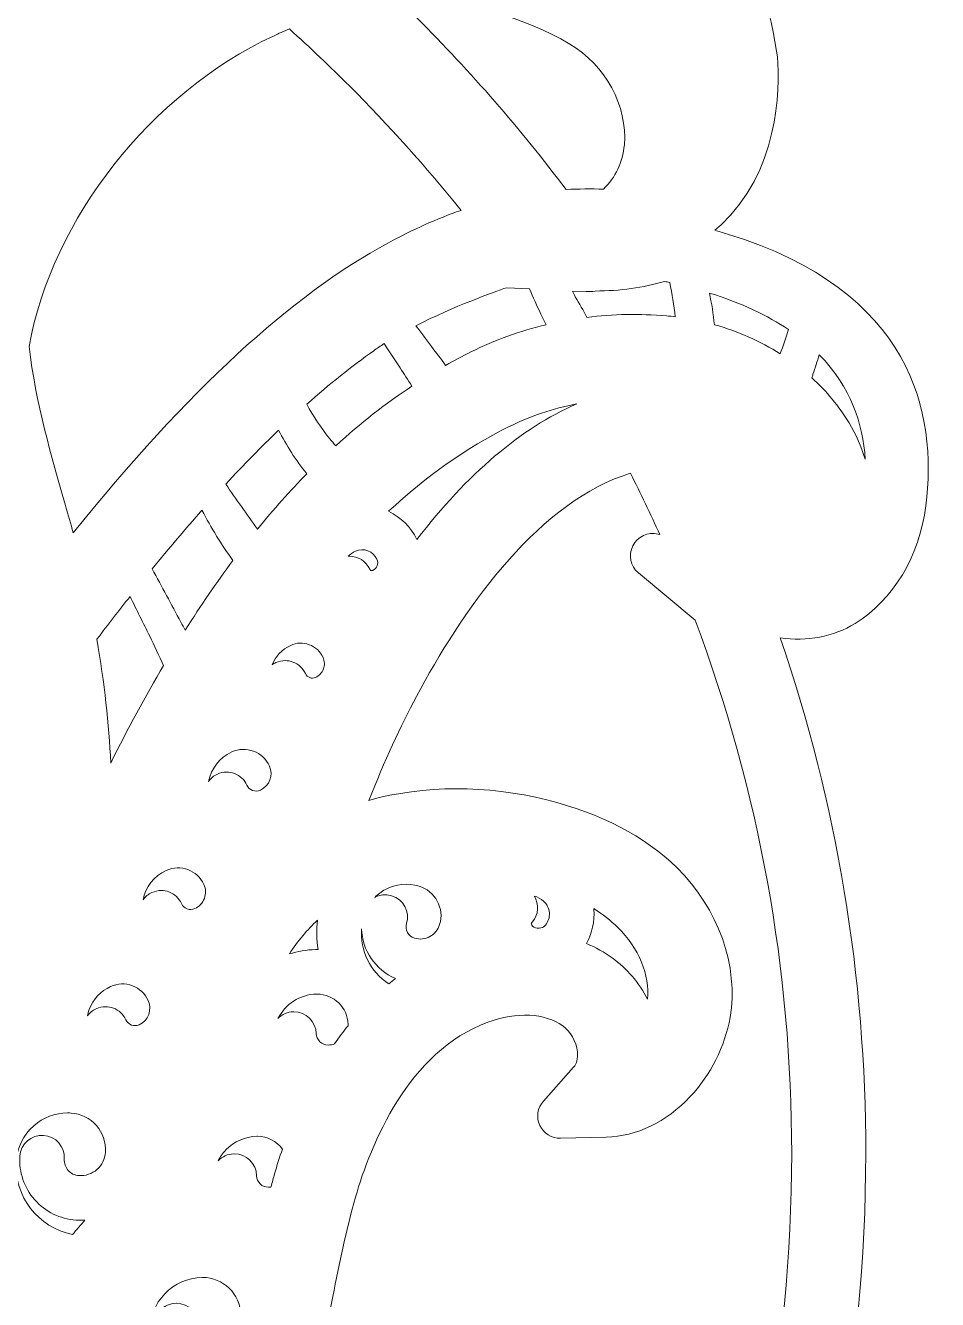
# Model space of a CAD drawing. Header units: millimetres. Extents: x 19 to 1318, y -340 to -7.
# Drawn here: x 908.6 to 990.5, y -194.4 to -80.1 of the extents above; entities that cross this region are included whole.
import ezdxf

# ---------------------------------------------------------------- set-up
doc = ezdxf.new("R2010")
doc.units = ezdxf.units.MM
doc.header["$MEASUREMENT"] = 0
doc.layers.add('Layer 2', color=7, linetype='Continuous')

msp = doc.modelspace()

# ---------------------------------------------------------------- linework, layer by layer
at = {"layer": 'Layer 2', "lineweight": 0}
for points, knots in [([(971.64, -98.78), (971.25, -98.66), (970.88, -98.55), (970.5, -98.44), (971.01, -98.02), (971.49, -97.56), (971.93, -97.07), (976.44, -92.08), (976.43, -84.77), (976.05, -82.37), (974.56, -72.98), (969.8, -65.55), (961.91, -60.29), (954.43, -55.29), (945.61, -53.33), (939.53, -52.56), (933.58, -51.8), (925.71, -51.06), (917.31, -51.92), (917.88, -50.19), (918.81, -48.5), (919.73, -46.85), (920.31, -45.8), (920.91, -44.71), (921.44, -43.57), (922.98, -40.25), (924, -36.8), (924.45, -33.31), (925.47, -25.43), (923.29, -18.18), (918.49, -13.43), (914.05, -9.06), (907.41, -6.75), (901.16, -7.43), (898.56, -7.71), (892.08, -9.43), (888.05, -19.36), (888.05, -19.36), (887.54, -20.6), (887.54, -20.6), (887.54, -20.6), (887.47, -20.85), (887.47, -20.85), (883.77, -17.5), (879.59, -15.16), (875.36, -14.06), (870.14, -12.71), (856.3, -9.12), (847.52, -20.87), (845.18, -24.01), (844.28, -29.14), (845.48, -32.54), (846.19, -34.56), (847.54, -35.94), (849.4, -36.52), (849.4, -36.52), (850.05, -36.7), (850.05, -36.7), (850.05, -36.7), (852.4, -37.33), (852.4, -37.33), (852.4, -37.33), (851.85, -34.55), (851.85, -34.55), (851.54, -32.96), (852.07, -31.28), (853.34, -29.83), (854.92, -28.03), (857.27, -26.96), (859.51, -27.06), (863.61, -27.24), (867.6, -30.35), (869.68, -34.98), (870.6, -37.04), (871.21, -39.43), (871.54, -42.27), (861.86, -40.22), (851.9, -39.19), (841.92, -39.19), (803.96, -39.19), (768.26, -53.97), (741.42, -80.82), (714.58, -107.66), (699.79, -143.35), (699.79, -181.32), (699.79, -219.28), (714.58, -254.97), (741.42, -281.82), (748.52, -288.92), (756.81, -295.71), (764.76, -300.94), (767.91, -305.49), (772.74, -309.26), (778.38, -311.56), (782.71, -313.32), (787.33, -314.31), (792.1, -314.49), (808, -320.43), (824.77, -323.45), (841.92, -323.45), (858.42, -323.45), (874.58, -320.65), (889.97, -315.14), (893.68, -314.59), (897.66, -313.5), (901.18, -312.07), (904.61, -310.67), (907.66, -308.63), (910.26, -306), (922.02, -299.53), (932.85, -291.39), (942.42, -281.82), (969.27, -254.97), (984.05, -219.28), (984.05, -181.32), (984.05, -165.43), (981.47, -149.85), (976.37, -135.02), (978.77, -135.38), (981.14, -134.93), (983.09, -133.73), (986.5, -131.64), (988.88, -127.69), (989.44, -123.17), (990.49, -114.86), (988.25, -103.89), (971.64, -98.78)], [0, 0, 0, 0, 1, 1, 1, 2, 2, 2, 3, 3, 3, 4, 4, 4, 5, 5, 5, 6, 6, 6, 7, 7, 7, 8, 8, 8, 9, 9, 9, 10, 10, 10, 11, 11, 11, 12, 12, 12, 13, 13, 13, 14, 14, 14, 15, 15, 15, 16, 16, 16, 17, 17, 17, 18, 18, 18, 19, 19, 19, 20, 20, 20, 21, 21, 21, 22, 22, 22, 23, 23, 23, 24, 24, 24, 25, 25, 25, 26, 26, 26, 27, 27, 27, 28, 28, 28, 29, 29, 29, 30, 30, 30, 31, 31, 31, 32, 32, 32, 33, 33, 33, 34, 34, 34, 35, 35, 35, 36, 36, 36, 37, 37, 37, 38, 38, 38, 39, 39, 39, 40, 40, 40, 41, 41, 41, 42, 42, 42, 42]), ([(943.78, -79.41), (943.6, -79.22), (943.4, -79.04), (943.22, -78.85), (943.36, -78.68), (943.48, -78.47), (943.55, -78.22), (943.57, -78.15), (943.58, -78.07), (943.6, -78), (948.46, -77.97), (953.2, -79.24), (957.48, -81.73), (960.67, -83.6), (962.69, -87.32), (962.38, -90.78), (962.24, -92.33), (961.59, -93.7), (960.5, -94.76), (959.39, -94.71), (958.27, -94.73), (957.16, -94.79), (953.08, -89.39), (948.59, -84.21), (943.78, -79.41)], [0, 0, 0, 0, 1, 1, 1, 2, 2, 2, 3, 3, 3, 4, 4, 4, 5, 5, 5, 6, 6, 6, 7, 7, 7, 8, 8, 8, 8]), ([(930.88, -81.01), (931.35, -80.79), (931.82, -80.58), (932.31, -80.38), (934.18, -82.06), (935.99, -83.78), (937.7, -85.49), (941.22, -89.01), (944.59, -92.76), (947.72, -96.66), (945.58, -97.4), (943.44, -98.36), (941.21, -99.56), (941.21, -99.56), (941.21, -99.56), (941.21, -99.56), (932.45, -104.3), (923.18, -112.83), (912.91, -125.61), (912.69, -124.81), (912.45, -123.99), (912.22, -123.19), (912.22, -123.19), (912.22, -123.18), (912.22, -123.18), (912.21, -123.16), (912.21, -123.15), (912.21, -123.15), (910.96, -118.82), (909.55, -113.92), (908.94, -108.89), (911.05, -97.36), (919.85, -86.17), (930.88, -81.01)], [0, 0, 0, 0, 1, 1, 1, 2, 2, 2, 3, 3, 3, 4, 4, 4, 5, 5, 5, 6, 6, 6, 7, 7, 7, 8, 8, 8, 9, 9, 9, 10, 10, 10, 11, 11, 11, 11]), ([(955.37, -106.92), (953.02, -107.48), (950.75, -108.29), (948.6, -109.36), (947.84, -109.74), (947.09, -110.15), (946.34, -110.57), (945.93, -109.98), (945.47, -109.42), (945.06, -108.87), (944.6, -108.25), (944.14, -107.63), (943.67, -107.01), (947.1, -105.26), (950.65, -104), (951.82, -103.6), (951.82, -103.6), (953.88, -103.69), (953.88, -103.69), (954.19, -104.46), (954.52, -105.22), (954.89, -105.97), (955.05, -106.29), (955.21, -106.61), (955.37, -106.92)], [0, 0, 0, 0, 1, 1, 1, 2, 2, 2, 3, 3, 3, 4, 4, 4, 5, 5, 5, 6, 6, 6, 7, 7, 7, 8, 8, 8, 8]), ([(957.97, -104.41), (957.88, -104.24), (957.8, -104.07), (957.72, -103.91), (957.72, -103.91), (958.94, -103.95), (958.94, -103.95), (959.2, -103.96), (959.46, -103.94), (959.76, -103.9), (962, -103.89), (964.09, -103.6), (965.98, -103.03), (966.14, -103.07), (966.29, -103.1), (966.45, -103.14), (966.66, -104.16), (966.83, -105.18), (966.95, -106.22), (966.69, -106.18), (966.42, -106.15), (966.15, -106.13), (963.75, -105.92), (961.36, -105.97), (959.02, -106.26), (958.71, -105.63), (958.31, -105.04), (957.97, -104.41)], [0, 0, 0, 0, 1, 1, 1, 2, 2, 2, 3, 3, 3, 4, 4, 4, 5, 5, 5, 6, 6, 6, 7, 7, 7, 8, 8, 8, 9, 9, 9, 9]), ([(976.38, -109.54), (974.58, -108.41), (972.58, -107.51), (970.46, -106.92), (970.38, -105.97), (970.21, -105.01), (970.01, -104.08), (972.91, -104.98), (975.25, -106.1), (977.12, -107.36), (976.87, -108.09), (976.62, -108.81), (976.38, -109.54)], [0, 0, 0, 0, 1, 1, 1, 2, 2, 2, 3, 3, 3, 4, 4, 4, 4]), ([(936.48, -117.78), (936.3, -117.58), (936.11, -117.37), (935.94, -117.16), (935.17, -116.19), (934.47, -115.15), (933.87, -114.06), (935.92, -112.24), (937.92, -110.64), (939.88, -109.26), (940.19, -109.04), (940.51, -108.83), (940.83, -108.62), (941.31, -109.35), (941.78, -110.07), (942.26, -110.8), (942.6, -111.32), (942.94, -111.88), (943.31, -112.43), (940.97, -113.98), (938.69, -115.76), (936.48, -117.78)], [0, 0, 0, 0, 1, 1, 1, 2, 2, 2, 3, 3, 3, 4, 4, 4, 5, 5, 5, 6, 6, 6, 7, 7, 7, 7]), ([(982.55, -115.74), (982.55, -115.74), (982.55, -115.74), (982.55, -115.74), (981.66, -114.25), (980.53, -112.89), (979.21, -111.69), (979.24, -111.58), (979.28, -111.47), (979.31, -111.36), (979.5, -110.79), (979.69, -110.21), (979.88, -109.63), (982.72, -112.52), (983.8, -115.85), (984, -118.98), (983.63, -117.84), (983.15, -116.75), (982.55, -115.74)], [0, 0, 0, 0, 1, 1, 1, 2, 2, 2, 3, 3, 3, 4, 4, 4, 5, 5, 5, 6, 6, 6, 6]), ([(951.97, -116.1), (953.9, -115.14), (955.96, -114.45), (958.1, -114.02), (953.08, -116.23), (948.27, -120.31), (943.76, -126.2), (943.22, -125.08), (942.31, -124.19), (941.21, -123.67), (944.63, -120.49), (948.24, -117.95), (951.97, -116.1)], [0, 0, 0, 0, 1, 1, 1, 2, 2, 2, 3, 3, 3, 4, 4, 4, 4]), ([(929.44, -125.28), (928.52, -123.92), (927.53, -122.58), (926.6, -121.22), (928.21, -119.49), (929.79, -117.88), (931.34, -116.39), (932.04, -117.73), (932.89, -119.12), (933.89, -120.29), (932.37, -121.84), (930.89, -123.5), (929.44, -125.28)], [0, 0, 0, 0, 1, 1, 1, 2, 2, 2, 3, 3, 3, 4, 4, 4, 4]), ([(977.4, -181.32), (977.4, -217.52), (963.3, -251.56), (937.7, -277.16), (932.12, -282.74), (926.04, -287.85), (919.59, -292.38), (920.26, -288.43), (919.81, -284.55), (918.24, -281.25), (915.9, -276.29), (911.19, -272.89), (906.24, -272.58), (906.24, -272.58), (902.64, -272.36), (902.64, -272.36), (902.6, -272.36), (902.56, -272.36), (902.52, -272.36), (901.81, -272.36), (901.13, -272.74), (900.78, -273.37), (900.4, -274.02), (900.44, -274.85), (900.86, -275.48), (900.86, -275.48), (902.87, -278.45), (902.87, -278.45), (904.31, -280.56), (905.75, -283.45), (904.48, -285.23), (902.07, -288.61), (892.52, -289.41), (889.53, -288.67), (886.36, -287.87), (883.7, -286.69), (881.63, -285.13), (877.46, -282.01), (874.64, -276.52), (873.89, -270.08), (873.85, -269.71), (873.81, -269.32), (873.78, -268.91), (875.49, -266.61), (877.1, -264.15), (878.57, -261.57), (879.26, -261.74), (879.96, -261.79), (880.69, -261.73), (882.23, -261.6), (883.42, -260.99), (884.38, -260.41), (890.12, -256.95), (893.4, -251.25), (896.03, -246.18), (897.02, -244.26), (898.06, -242.18), (898.89, -239.93), (903.86, -237.5), (907.92, -235.18), (911.64, -232.65), (921.51, -225.96), (928.66, -217.68), (932.31, -208.72), (934.25, -203.96), (935.25, -198.98), (936.21, -194.14), (936.81, -191.17), (937.42, -188.1), (938.25, -185.22), (939.61, -180.49), (942.96, -172.16), (950.13, -169.52), (952.69, -168.58), (955.27, -168.7), (956.85, -169.85), (957.57, -170.36), (958.05, -171.23), (958.16, -172.18), (958.22, -172.77), (958.11, -173.26), (957.83, -173.57), (957.83, -173.57), (955.11, -176.61), (955.11, -176.61), (954.58, -177.2), (954.45, -178.05), (954.79, -178.78), (955.12, -179.5), (955.85, -179.95), (956.65, -179.94), (956.65, -179.94), (960.75, -179.84), (960.75, -179.84), (963.47, -179.77), (966.14, -178.49), (968.26, -176.23), (970.12, -174.26), (971.43, -171.66), (971.87, -169.11), (972.66, -164.48), (970.83, -159.32), (967.09, -155.65), (964.22, -152.83), (960.29, -150.79), (955.41, -149.57), (950.01, -148.22), (944.42, -148.24), (939.44, -149.61), (940.86, -146.07), (942.27, -143), (943.72, -140.28), (947.7, -132.84), (954.14, -123.36), (962.26, -120.47), (962.48, -120.39), (962.7, -120.32), (962.93, -120.25), (963.84, -122.06), (964.72, -123.91), (965.56, -125.76), (965.56, -125.76), (965.4, -125.72), (965.4, -125.72), (964.49, -125.5), (963.56, -125.93), (963.14, -126.77), (962.72, -127.6), (962.92, -128.6), (963.64, -129.2), (963.64, -129.2), (968.73, -133.44), (968.73, -133.44), (974.48, -148.7), (977.4, -164.81), (977.4, -181.32)], [0, 0, 0, 0, 1, 1, 1, 2, 2, 2, 3, 3, 3, 4, 4, 4, 5, 5, 5, 6, 6, 6, 7, 7, 7, 8, 8, 8, 9, 9, 9, 10, 10, 10, 11, 11, 11, 12, 12, 12, 13, 13, 13, 14, 14, 14, 15, 15, 15, 16, 16, 16, 17, 17, 17, 18, 18, 18, 19, 19, 19, 20, 20, 20, 21, 21, 21, 22, 22, 22, 23, 23, 23, 24, 24, 24, 25, 25, 25, 26, 26, 26, 27, 27, 27, 28, 28, 28, 29, 29, 29, 30, 30, 30, 31, 31, 31, 32, 32, 32, 33, 33, 33, 34, 34, 34, 35, 35, 35, 36, 36, 36, 37, 37, 37, 38, 38, 38, 39, 39, 39, 40, 40, 40, 41, 41, 41, 42, 42, 42, 43, 43, 43, 44, 44, 44, 45, 45, 45, 45]), ([(922.96, -134.33), (922.83, -134.1), (922.7, -133.86), (922.57, -133.63), (921.72, -132.03), (920.86, -130.44), (919.99, -128.84), (921.51, -126.98), (923, -125.24), (924.46, -123.58), (925.31, -125.13), (926.21, -126.68), (927.25, -128.09), (925.79, -130.04), (924.36, -132.12), (922.96, -134.33)], [0, 0, 0, 0, 1, 1, 1, 2, 2, 2, 3, 3, 3, 4, 4, 4, 5, 5, 5, 5]), ([(937.7, -127.7), (937.67, -127.7), (937.63, -127.7), (937.6, -127.7), (937.78, -127.52), (938.01, -127.36), (938.25, -127.25), (938.98, -126.92), (939.84, -127.24), (940.17, -127.97), (940.34, -128.35), (940.18, -128.8), (939.8, -128.97), (939.69, -129.02), (939.57, -128.97), (939.52, -128.87), (939.19, -128.13), (938.46, -127.7), (937.7, -127.7)], [0, 0, 0, 0, 1, 1, 1, 2, 2, 2, 3, 3, 3, 4, 4, 4, 5, 5, 5, 6, 6, 6, 6]), ([(915.04, -135.15), (916.04, -133.82), (917.03, -132.55), (918.01, -131.31), (918.6, -132.5), (919.18, -133.69), (919.78, -134.88), (920.2, -135.71), (920.59, -136.61), (921.01, -137.51), (919.4, -140.25), (917.82, -143.16), (916.28, -146.26), (916.11, -142.74), (915.7, -139.07), (915.04, -135.15)], [0, 0, 0, 0, 1, 1, 1, 2, 2, 2, 3, 3, 3, 4, 4, 4, 5, 5, 5, 5]), ([(934.66, -138.58), (934.32, -138.74), (933.91, -138.58), (933.75, -138.24), (933.53, -137.75), (933.13, -137.38), (932.63, -137.2), (932.41, -137.11), (932.17, -137.07), (931.93, -137.07), (931.65, -137.07), (931.37, -137.13), (931.1, -137.25), (930.98, -137.31), (930.86, -137.37), (930.76, -137.45), (931.06, -136.7), (931.63, -136.06), (932.43, -135.7), (932.96, -135.45), (933.55, -135.43), (934.1, -135.64), (934.65, -135.84), (935.09, -136.25), (935.33, -136.78), (935.48, -137.11), (935.5, -137.48), (935.37, -137.82), (935.24, -138.16), (934.99, -138.43), (934.66, -138.58)], [0, 0, 0, 0, 1, 1, 1, 2, 2, 2, 3, 3, 3, 4, 4, 4, 5, 5, 5, 6, 6, 6, 7, 7, 7, 8, 8, 8, 9, 9, 9, 10, 10, 10, 10]), ([(927.14, -145.27), (928.42, -144.69), (929.94, -145.25), (930.52, -146.53), (930.89, -147.35), (930.53, -148.32), (929.71, -148.7), (929.25, -148.91), (928.71, -148.7), (928.5, -148.25), (928.28, -147.76), (927.88, -147.39), (927.38, -147.2), (927.16, -147.12), (926.92, -147.08), (926.68, -147.08), (926.4, -147.08), (926.12, -147.14), (925.85, -147.26), (925.53, -147.4), (925.26, -147.63), (925.06, -147.91), (925.28, -146.78), (926.02, -145.78), (927.14, -145.27)], [0, 0, 0, 0, 1, 1, 1, 2, 2, 2, 3, 3, 3, 4, 4, 4, 5, 5, 5, 6, 6, 6, 7, 7, 7, 8, 8, 8, 8]), ([(919.18, -158.54), (919.4, -157.41), (920.14, -156.41), (921.26, -155.9), (922.54, -155.31), (924.05, -155.88), (924.64, -157.16), (924.82, -157.56), (924.83, -158), (924.68, -158.41), (924.53, -158.82), (924.22, -159.15), (923.83, -159.33), (923.6, -159.43), (923.36, -159.44), (923.13, -159.35), (922.9, -159.26), (922.72, -159.1), (922.62, -158.88), (922.4, -158.39), (922, -158.02), (921.5, -157.83), (921.27, -157.75), (921.04, -157.7), (920.8, -157.7), (920.52, -157.7), (920.24, -157.77), (919.97, -157.89), (919.65, -158.03), (919.38, -158.26), (919.18, -158.54)], [0, 0, 0, 0, 1, 1, 1, 2, 2, 2, 3, 3, 3, 4, 4, 4, 5, 5, 5, 6, 6, 6, 7, 7, 7, 8, 8, 8, 9, 9, 9, 10, 10, 10, 10]), ([(941.49, -158.17), (941.3, -158.12), (941.11, -158.09), (940.91, -158.09), (940.59, -158.09), (940.27, -158.17), (939.97, -158.32), (940.25, -158.04), (940.57, -157.8), (940.93, -157.61), (941.86, -157.11), (942.93, -157), (943.95, -157.31), (944.65, -157.52), (945.24, -158), (945.59, -158.65), (945.94, -159.3), (946.02, -160.05), (945.8, -160.76), (945.66, -161.22), (945.35, -161.61), (944.92, -161.84), (944.49, -162.07), (944, -162.12), (943.54, -161.98), (943.27, -161.9), (943.05, -161.72), (942.91, -161.47), (942.78, -161.22), (942.75, -160.93), (942.83, -160.66), (943.15, -159.61), (942.55, -158.49), (941.49, -158.17)], [0, 0, 0, 0, 1, 1, 1, 2, 2, 2, 3, 3, 3, 4, 4, 4, 5, 5, 5, 6, 6, 6, 7, 7, 7, 8, 8, 8, 9, 9, 9, 10, 10, 10, 11, 11, 11, 11]), ([(954.3, -158.2), (954.6, -158.3), (954.88, -158.45), (955.12, -158.66), (955.43, -158.93), (955.62, -159.3), (955.65, -159.7), (955.68, -160.11), (955.55, -160.5), (955.29, -160.81), (955.15, -160.98), (954.95, -161.08), (954.73, -161.09), (954.51, -161.11), (954.3, -161.04), (954.14, -160.9), (954.08, -160.85), (954.05, -160.8), (954.05, -160.73), (954.04, -160.66), (954.06, -160.59), (954.11, -160.54), (954.69, -159.87), (954.74, -158.92), (954.3, -158.2)], [0, 0, 0, 0, 1, 1, 1, 2, 2, 2, 3, 3, 3, 4, 4, 4, 5, 5, 5, 6, 6, 6, 7, 7, 7, 8, 8, 8, 8]), ([(959.64, -159.4), (959.64, -159.37), (959.64, -159.35), (959.63, -159.33), (960.45, -159.84), (961.16, -160.4), (961.78, -161.01), (963.67, -162.87), (964.68, -165.3), (964.47, -167.45), (963.7, -165.98), (962.6, -164.7), (961.29, -163.75), (960.58, -163.24), (959.81, -162.81), (958.99, -162.46), (959.49, -161.53), (959.72, -160.47), (959.64, -159.4)], [0, 0, 0, 0, 1, 1, 1, 2, 2, 2, 3, 3, 3, 4, 4, 4, 5, 5, 5, 6, 6, 6, 6]), ([(934.89, -163), (934.82, -163), (934.74, -163), (934.67, -163), (933.85, -163.02), (933.06, -163.16), (932.31, -163.4), (933.08, -162.23), (933.91, -161.22), (934.82, -160.38), (934.83, -160.37), (934.84, -160.36), (934.85, -160.35), (934.74, -161.23), (934.75, -162.12), (934.89, -163)], [0, 0, 0, 0, 1, 1, 1, 2, 2, 2, 3, 3, 3, 4, 4, 4, 5, 5, 5, 5]), ([(941.84, -165.61), (941.64, -165.77), (941.44, -165.93), (941.24, -166.09), (939.57, -165), (938.64, -163.09), (938.79, -161.13), (938.85, -163.05), (940.02, -164.83), (941.84, -165.61)], [0, 0, 0, 0, 1, 1, 1, 2, 2, 2, 3, 3, 3, 3]), ([(915.8, -168.13), (915.52, -168.13), (915.24, -168.19), (914.98, -168.31), (914.65, -168.46), (914.38, -168.68), (914.18, -168.96), (914.22, -168.77), (914.27, -168.57), (914.34, -168.38), (914.69, -167.46), (915.37, -166.73), (916.27, -166.32), (916.89, -166.04), (917.58, -166.01), (918.22, -166.25), (918.85, -166.49), (919.36, -166.96), (919.64, -167.58), (920.02, -168.4), (919.65, -169.38), (918.83, -169.75), (918.61, -169.85), (918.36, -169.86), (918.14, -169.78), (917.91, -169.69), (917.73, -169.52), (917.63, -169.3), (917.4, -168.82), (917.01, -168.44), (916.51, -168.26), (916.28, -168.17), (916.04, -168.13), (915.8, -168.13)], [0, 0, 0, 0, 1, 1, 1, 2, 2, 2, 3, 3, 3, 4, 4, 4, 5, 5, 5, 6, 6, 6, 7, 7, 7, 8, 8, 8, 9, 9, 9, 10, 10, 10, 11, 11, 11, 11]), ([(931.29, -169.19), (931.93, -167.92), (933.23, -167.03), (934.75, -167), (934.75, -167), (934.81, -167), (934.81, -167), (936.3, -167), (937.55, -168.22), (937.58, -169.72), (937.58, -169.76), (937.58, -169.8), (937.58, -169.84), (937.16, -170.36), (936.76, -170.9), (936.37, -171.47), (936.18, -171.53), (935.99, -171.57), (935.8, -171.57), (935.52, -171.57), (935.25, -171.47), (935.05, -171.28), (934.84, -171.08), (934.73, -170.82), (934.72, -170.54), (934.7, -169.46), (933.8, -168.58), (932.72, -168.58), (932.72, -168.58), (932.69, -168.58), (932.68, -168.58), (932.15, -168.59), (931.66, -168.81), (931.29, -169.19)], [0, 0, 0, 0, 1, 1, 1, 2, 2, 2, 3, 3, 3, 4, 4, 4, 5, 5, 5, 6, 6, 6, 7, 7, 7, 8, 8, 8, 9, 9, 9, 10, 10, 10, 11, 11, 11, 11]), ([(910.24, -179.68), (909.15, -179.6), (908.19, -180.45), (908.12, -181.55), (908.03, -182.98), (908.5, -184.37), (909.45, -185.46), (910.4, -186.54), (911.72, -187.19), (913.16, -187.28), (913.43, -187.3), (913.7, -187.3), (913.96, -187.28), (913.59, -187.72), (913.22, -188.15), (912.84, -188.57), (909.77, -187.97), (907.59, -185.17), (907.79, -182), (907.87, -180.77), (908.43, -179.64), (909.36, -178.82), (910.21, -178.07), (911.28, -177.67), (912.41, -177.67), (912.51, -177.67), (912.61, -177.67), (912.72, -177.68), (913.6, -177.74), (914.4, -178.13), (914.99, -178.8), (915.57, -179.46), (915.86, -180.31), (915.8, -181.19), (915.76, -181.79), (915.49, -182.34), (915.04, -182.74), (914.59, -183.13), (914.01, -183.33), (913.42, -183.29), (913.04, -183.26), (912.7, -183.1), (912.46, -182.82), (912.21, -182.54), (912.09, -182.18), (912.11, -181.8), (912.18, -180.7), (911.35, -179.75), (910.24, -179.68)], [0, 0, 0, 0, 1, 1, 1, 2, 2, 2, 3, 3, 3, 4, 4, 4, 5, 5, 5, 6, 6, 6, 7, 7, 7, 8, 8, 8, 9, 9, 9, 10, 10, 10, 11, 11, 11, 12, 12, 12, 13, 13, 13, 14, 14, 14, 15, 15, 15, 16, 16, 16, 16]), ([(927.37, -181.34), (927.36, -181.34), (927.33, -181.34), (927.32, -181.34), (926.79, -181.35), (926.29, -181.57), (925.92, -181.96), (926.1, -181.6), (926.33, -181.28), (926.61, -180.98), (927.35, -180.22), (928.33, -179.79), (929.4, -179.76), (929.4, -179.76), (929.45, -179.76), (929.45, -179.76), (930.34, -179.76), (931.17, -180.19), (931.69, -180.91), (931.43, -181.65), (931.19, -182.4), (930.98, -183.14), (930.88, -183.5), (930.77, -183.88), (930.66, -184.32), (930.59, -184.33), (930.51, -184.33), (930.44, -184.33), (930.16, -184.33), (929.89, -184.24), (929.69, -184.04), (929.49, -183.85), (929.37, -183.58), (929.37, -183.3), (929.34, -182.22), (928.45, -181.34), (927.37, -181.34)], [0, 0, 0, 0, 1, 1, 1, 2, 2, 2, 3, 3, 3, 4, 4, 4, 5, 5, 5, 6, 6, 6, 7, 7, 7, 8, 8, 8, 9, 9, 9, 10, 10, 10, 11, 11, 11, 12, 12, 12, 12]), ([(921.86, -200.61), (922.92, -201.63), (924.3, -202.18), (925.75, -202.13), (926.05, -202.13), (926.34, -202.1), (926.63, -202.05), (926.47, -202.59), (926.32, -203.1), (926.15, -203.59), (924.52, -203.57), (922.98, -202.94), (921.79, -201.8), (920.55, -200.61), (919.85, -199), (919.81, -197.28), (919.78, -196.01), (920.25, -194.81), (921.13, -193.89), (922.01, -192.97), (923.2, -192.46), (924.47, -192.43), (924.49, -192.43), (924.51, -192.43), (924.53, -192.43), (926.38, -192.43), (927.9, -193.91), (927.94, -195.76), (927.95, -196.38), (927.73, -196.97), (927.3, -197.42), (926.87, -197.87), (926.29, -198.12), (925.68, -198.13), (925.26, -198.15), (924.91, -198), (924.63, -197.73), (924.34, -197.46), (924.19, -197.1), (924.18, -196.71), (924.15, -195.63), (923.26, -194.75), (922.18, -194.75), (922.17, -194.75), (922.14, -194.75), (922.14, -194.75), (921.6, -194.76), (921.1, -194.98), (920.73, -195.36), (920.36, -195.75), (920.17, -196.25), (920.18, -196.79), (920.21, -198.25), (920.8, -199.61), (921.86, -200.61)], [0, 0, 0, 0, 1, 1, 1, 2, 2, 2, 3, 3, 3, 4, 4, 4, 5, 5, 5, 6, 6, 6, 7, 7, 7, 8, 8, 8, 9, 9, 9, 10, 10, 10, 11, 11, 11, 12, 12, 12, 13, 13, 13, 14, 14, 14, 15, 15, 15, 16, 16, 16, 17, 17, 17, 18, 18, 18, 18])]:
    msp.add_open_spline(points, degree=3, knots=knots, dxfattribs=at)

doc.saveas('drawing.dxf')
